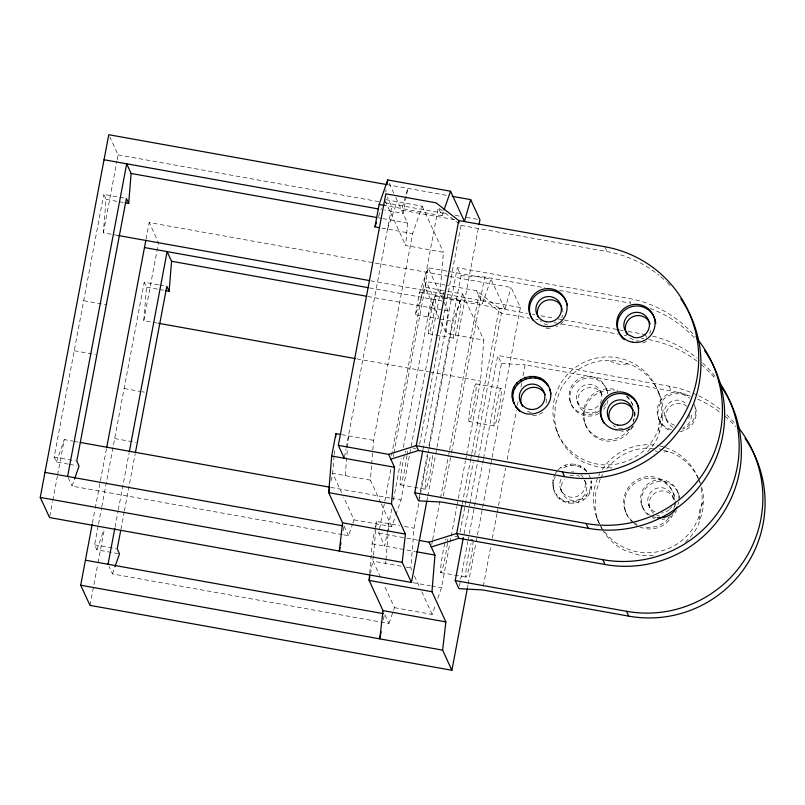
<?xml version="1.0" encoding="UTF-8"?>
<svg xmlns="http://www.w3.org/2000/svg" width="805" height="805" viewBox="0 0 805 805"><rect width="100%" height="100%" fill="white"/><g stroke="black" fill="none" stroke-linecap="round" stroke-linejoin="round"><path stroke-width="0.6" stroke-dasharray="4.03 3.02" d="M552.673 484.58L554.444 491.05C551.989 485.999 552.27 479.961 554.504 474.87M553.417 486.19L553.699 481.219L555.249 476.48M556.708 495.478L555.963 493.868C566.016 509.726 593.144 500.016 590.93 481.4L591.675 483.01C594.191 505.339 558.891 511.386 553.709 489.44M118.194 235.503L103.342 232.836L106.059 199.358L103.775 194.407L125.208 198.251M157.388 323.087L143.773 320.652L146.5 287.174L144.216 282.223L158.505 284.779M334.085 455.972L332.656 473.37L331.177 480.595M334.186 454.734L334.588 449.764M345.234 475.624L348.474 435.867M380.795 502.793L370.37 480.132L371.588 465.23M371.689 463.982L373.621 440.375L412.643 233.631L422.212 206.201L384.508 199.429M369.726 573.11L372.121 543.808L374.567 530.847M373.5 556.215L370.622 573.21M373.601 554.967L376.338 521.429L399.683 525.615M395.788 515.029L401.041 499.986L440.063 293.241L443.414 252.267L405.7 245.505L407.541 223.035L395.436 196.732M385.665 563.44L385.877 560.954M385.977 559.706L388.916 523.683M411.848 570.212L410.812 567.948L414.052 528.191L418.932 502.34M466.568 454.885L480.505 381.047L483.845 340.082L446.141 333.32L447.972 310.841L428.149 267.763L491 279.033L504.896 309.241L442.046 297.961L443.686 292.225M385.716 192.133L386.108 189.698M374.788 529.67L376.338 521.429M68.334 464.133L56.431 462L54.156 457.049L103.775 194.407M49.789 516.337L52.546 501.716M52.778 500.499L57.376 476.137M57.598 474.91L64.269 439.58L72.903 441.13M103.342 232.836L116.936 160.96M117.168 159.742L118.083 154.872L109.802 136.961M92.414 523.129L94.98 509.535M95.211 508.307L106.421 448.989M146.047 239.206L149.197 222.532L448.254 276.175M118.305 553.649L96.872 549.805L94.598 544.854L98.291 525.303M98.522 524.085L101.521 508.197M101.752 506.979L144.216 282.223M89.999 605.37L97.808 563.943M98.039 562.725L104.237 529.831M143.773 320.652L158.525 242.677L149.197 222.532M115.045 527.195L118.083 511.125M118.315 509.887L129.062 453.044M120.901 529.358L124.141 512.252M124.362 511.034L135.22 453.607M344.48 457.079L346.029 448.828M346.251 447.65L391.733 206.734L387.296 197.064M343.172 530.807L343.846 527.235M415.38 314.675L419.606 292.285L428.149 267.763L424.949 287.244L415.38 314.675L438.715 318.861M391.522 455.499L438.312 207.69L442.005 215.75L384.881 205.506M391.703 508.911L384.689 546.062L378.773 533.172L391.109 467.826M393.202 456.727L393.665 454.262M393.897 453.024L426.248 281.649L444.642 284.95M393.333 500.297L401.232 458.458M403.315 447.379L432.174 294.539L426.248 281.649M383.381 619.81L384.508 613.853L388.946 623.513L112.489 573.925L109.027 566.418M419.616 444.34L460.973 225.38L458.739 220.54M422.927 449.713L457.3 267.652L628.574 298.373A115.286 114.179 -24.7 0 1 695.53 336.802M418.962 498.365L427.324 454.08M428.954 445.467L461.003 275.713L457.3 267.652M419.164 501.113L427.988 454.352M428.22 453.114L428.924 449.421M429.156 448.194L453.084 321.437L462.654 294.006L444.702 290.786M427.063 499.814L427.536 497.349M427.767 496.111L435.455 455.409M435.686 454.171L478.784 225.953M431.722 544.542L432.426 540.849M432.657 539.612L448.486 455.771M448.717 454.543L449.411 450.84M449.643 449.613L478.744 295.495L501.404 313.195L529.65 318.257M443.324 495.971L451.223 454.151M451.454 452.913L484.66 277.011L544.834 287.798M437.84 598.216L441.472 587.801L449.834 543.496M450.065 542.268L451.001 537.338M451.233 536.11L456.807 506.576M457.039 505.349L465.401 461.044M465.632 459.806L466.337 456.113M462.251 503.95L470.613 459.665M470.845 458.427L471.539 454.745M471.77 453.507L499.181 308.355L476.52 290.655L445.869 285.161M460.058 532.145L473.3 462.03M474.688 454.654L501.404 313.195L499.181 308.355L527.426 313.417M464.062 533.836L469.637 504.312M469.868 503.085L478.23 458.8M478.462 457.572L497.742 355.468L669.015 386.179A115.286 114.179 -24.7 0 1 697.563 395.265M459.393 586.171L467.765 541.886M467.997 540.658L482.396 464.394M482.628 463.157L483.322 459.474M483.553 458.236L501.445 363.518L497.742 355.468M467.504 587.63L467.967 585.154M468.198 583.927L475.886 543.214M476.117 541.986L490.567 465.501M490.798 464.264L520.382 307.591L511.095 287.445L449.482 276.397M483.302 586.241L490.959 545.649M492.358 538.263L496.997 513.66M497.228 512.433L505.59 468.148M507.22 459.534L516.508 410.329M517.434 405.408L518.128 401.725M520.915 386.964L521.61 383.271M523.009 375.885L525.091 364.816L671.229 391.019A115.286 114.179 -24.7 0 1 690.579 396.261M504.896 309.241L511.095 287.445M600.248 478.955L595.831 492.388L595.046 506.466A54.438 53.915 -24.7 0 0 600.228 525.665M56.431 462L64.269 439.58M342.336 534.601L72.047 486.119L74.11 480.213M96.872 549.805L103.875 529.75M112.489 573.925L114.541 568.028M378.531 216.575L381.318 208.576M387.507 229.113L397.076 201.683M442.005 215.75L443.636 211.081M343.574 534.822L348.515 535.707L352.459 524.377M352.862 523.24L354.039 519.849L343.614 497.178M427.948 316.928L437.518 289.498M354.039 519.849L391.753 526.611L395.386 516.196M419.606 292.285L482.447 303.566L491 279.033M388.946 623.513L394.48 607.654L384.045 584.983M394.48 607.654L432.184 614.416L435.817 604.002M555.188 473.823L557.251 470.684M662.726 414.696C659.164 419.697 657.886 426.398 659.396 432.355M703.157 502.511C699.605 507.512 698.317 514.214 699.827 520.161M558.177 469.848C565.975 461.215 581.19 462.493 587.64 472.112M542.942 412.452L538.475 414.726L533.574 415.783L529.821 415.611M586.714 471.891C580.717 464.696 569.316 463.74 561.719 468.943L560.974 467.333M627.498 363.759C621.53 365.289 614.799 364.101 609.747 360.58M667.929 451.565L662.384 452.118M653.6 448.546L645.107 448.144A54.438 53.915 -24.7 0 0 604.394 471.79M611.931 467.926L598.779 467.313L585.295 463.016A54.438 53.915 -24.7 0 1 554.615 418.66L555.39 404.573L559.807 391.15A54.438 53.915 -24.7 0 1 604.676 360.338L618.844 361.002L632.327 365.299A54.438 53.915 -24.7 0 1 663.008 409.654L662.223 423.732L657.806 437.165A54.438 53.915 -24.7 0 1 645.077 454.111M653.378 555.792L639.21 555.118L625.727 550.831A54.438 53.915 -24.7 0 1 603.086 530.827M461.003 275.713L484.66 277.011M501.445 363.518L525.091 364.816M378.773 533.172L405.74 538.002M406.968 538.223L418.006 540.195M386.813 184.597L447.248 195.434M118.083 154.872L378.682 201.612M384.85 202.729L446.604 213.798M455.248 215.358L461.426 216.465M466.367 217.35L477.486 219.342M454.604 219.654L401.615 210.155L407.813 188.36L403.094 213.375L384.589 210.055M460.973 225.38L607.101 251.573A115.286 114.179 -24.7 0 1 658.913 275.219M377.927 217.722L381.62 218.386M382.858 218.608L407.541 223.035M381.791 228.097L412.643 233.631M106.059 199.358L117.963 201.492M119.16 201.713L123.92 202.568M559.576 290.444L630.798 303.213L628.574 298.373M443.505 290.575L424.949 287.244L438.906 317.583M370.743 280.804L520.382 307.591M435.666 296.129L460.802 300.637M532.336 314.292L534.792 314.735M540.93 315.832L553.206 318.035M558.127 318.921L563.037 319.796M564.265 320.018L618.29 329.698M619.518 329.919L623.201 330.583M628.121 331.459L645.308 334.548A115.286 114.179 -24.7 0 1 647.753 335.011M369.495 287.908L442.297 300.969M535.798 319.354L538.253 319.796M554.212 322.654L556.668 323.097M561.578 323.982L618.069 334.105M624.207 335.202L626.662 335.645M641.404 338.281L643.859 338.724M367.764 296.451L443.042 309.955M444.269 310.177L447.972 310.841M439.912 319.072L453.084 321.437M159.692 284.99L164.451 285.845M428.582 333.652L453.728 338.16M146.5 287.174L158.404 289.307M159.591 289.518L164.351 290.374M83.69 300.718L106.31 304.773M356.706 358.839L428.512 371.719M429.749 371.94L480.505 381.047M476.107 383.935L501.243 388.453M469.023 421.458L494.159 425.966M74.241 350.739L95.674 354.582M124.131 388.523L140.794 391.512M141.982 391.723L144.367 392.156M341.622 434.64L373.621 440.375M413.317 448.325L415.712 448.757M400.246 484.771L425.392 489.279M370.37 480.132L332.656 473.37L341.531 492.64M114.672 438.554L136.105 442.398M74.13 441.351L79.071 442.237M330.724 487.377L389.932 497.993M391.17 498.215L401.041 499.986M54.156 457.049L75.579 460.893M69.532 464.344L76.676 465.622M404.472 526.47L414.052 528.191M454.956 536.351L458.538 536.995M470.512 539.149L472.907 539.571M372.121 543.808L415.34 551.566M440.687 572.586L465.823 577.094M401.232 566.227L373.097 561.176L381.962 580.445M406.022 567.082L410.812 567.948M413.096 582.709L430.373 585.809M431.601 586.03L441.472 587.801M94.598 544.854L116.021 548.698M674.701 425.332L668.734 422.534L665 417.131A12.81 12.679 -25 0 1 686.957 404.704M659.275 448.818L662.525 449.844M663.602 450.186L672.759 453.104A54.438 53.915 -24.7 0 1 698.257 478.271M655.169 450.82L657.514 451.565M629.782 337.949L635.749 340.746A12.81 12.679 -25 0 0 639.09 340.897M673.02 427.546L667.989 423.299L665 417.131M439.299 208.455L459.001 223.84M588.948 474.829L590.649 478.15M604.877 246.733L607.101 251.573M645.308 334.548L646.646 337.446M658.218 417.664L658.963 419.274M677.89 492.318L678.635 493.928M672.598 496.081L674.087 499.311M606.427 388.986L607.171 390.606M648.468 504.685L649.957 507.915M641.696 505.218L642.43 506.828M570.232 401.886L570.976 403.496M584.299 468.43L585.044 470.05M590.659 486.371L591.403 487.981M580.103 465.743L580.848 467.353M586.1 483.533L584.611 480.303A12.81 12.689 -24.7 0 1 571.842 497.299A12.81 12.689 -24.7 0 1 561.015 479.186M589.099 491.11L589.844 492.72M575.344 464.233L576.088 465.843M586.362 495.296L587.107 496.906M570.342 463.992L571.087 465.602M582.629 498.647L583.373 500.257M565.442 465.049L566.187 466.669M578.161 500.931L578.906 502.541M573.261 501.988L574.005 503.598M568.26 501.746L569.004 503.367M560.481 488.907L561.971 492.137M563.5 500.237L564.245 501.847M552.955 479.609L553.699 481.219M559.314 497.55L560.049 499.16M669.015 386.179L671.229 391.019M699.535 481.531L700.521 483.684M658.601 392.649A54.438 53.915 -24.7 0 1 597.29 464.083A54.438 53.915 -24.7 0 1 566.086 376.056A54.438 53.915 -24.7 0 1 658.601 392.649L660.09 395.879M673.372 493.364L674.107 494.954M601.144 392.749A12.81 12.689 -24.7 0 1 586.714 409.554A12.81 12.689 -24.7 0 1 579.369 388.845A12.81 12.689 -24.7 0 1 601.144 392.749L602.623 395.98A12.81 12.689 -24.7 0 0 585.285 388.745A12.81 12.689 -24.7 0 0 579.419 406.595A12.81 12.689 -24.7 0 0 597.783 410.721M577.004 401.353L578.493 404.583M584.682 422.756L585.406 424.356M625.113 510.571L625.847 512.161M556.054 429.206L557.533 432.436M596.485 517.021L597.964 520.251M476.52 290.655L482.447 303.566M422.212 206.201L443.414 252.267M462.654 294.006L483.845 340.082M389.258 183.309L394.923 195.615M440.969 322.081L446.141 333.32M385.031 200.556L405.7 245.505M414.454 575.877L419.667 587.207M421.75 591.735L432.184 614.416M381.318 503.93L391.753 526.611M344.067 526.047L348.515 535.707M68.103 477.526L72.047 486.119M591.162 480.585L591.675 483.01M650.138 308.456A115.286 114.179 -24.7 0 1 695.268 338.825M634.783 411.436A25.619 25.378 -24.7 0 1 634.863 419.174M632.599 426.58A25.619 25.378 -24.7 0 1 600.53 439.6A25.619 25.378 -24.7 0 1 584.913 409.081A25.619 25.378 -24.7 0 1 614.265 390.737M626.199 396.342A25.619 25.378 -24.7 0 1 633.283 406.123M634.31 412.039A25.619 25.378 -24.7 0 1 633.112 421.89M629.591 428.813A25.619 25.378 -24.7 0 1 595.77 436.119A25.619 25.378 -24.7 0 1 585.748 403.325A25.619 25.378 -24.7 0 1 617.827 390.304M627.095 396.251A25.619 25.378 -24.7 0 1 632.941 405.549M407.411 450.981A19.219 1.53 -79.8 0 1 407.078 454.463M406.968 455.459A19.219 1.53 -79.8 0 1 401.937 481.481A19.219 1.53 -79.8 0 1 400.538 477.244A19.219 1.53 -79.8 0 1 405.509 451.042M432.557 455.489A19.219 1.53 -79.8 0 1 427.807 483.262A19.219 1.53 -79.8 0 1 425.503 483.342A19.219 1.53 -79.8 0 1 430.645 455.55M660.814 276.799A115.286 114.179 -24.7 0 1 666.349 281.79M667.244 282.666A115.286 114.179 -24.7 0 1 671.581 287.184M562.192 308.164A12.81 12.689 -24.7 0 1 561.659 317.884M547.762 324.978A12.81 12.689 -24.7 0 1 540.236 320.601M546.354 398.958A12.81 12.689 -24.7 0 1 545.126 405.438M531.24 412.522A12.81 12.689 -24.7 0 1 525.273 409.725M563.188 321.547A19.219 19.028 -24.8 0 1 556.154 326.719M550.097 328.239A19.219 19.028 -24.8 0 1 545.096 327.997M633.807 425.805A19.219 19.028 -24.8 0 1 630.919 428.23M629.872 428.904A19.219 19.028 -24.8 0 1 621.551 431.561M633.978 412.552A12.81 12.689 -24.8 0 1 633.112 421.216M622.557 428.461A12.81 12.689 -24.8 0 1 613.259 425.503M646.395 341.35A19.219 19.028 -24.8 0 1 640.569 343.644M650.682 330.503A12.81 12.679 -25 0 1 649.645 333.662M698.68 395.798A115.286 114.179 -24.7 0 1 720.817 409.826M726.442 414.686A115.286 114.179 -24.7 0 1 735.961 424.617M697.533 399.079A115.286 114.179 -24.7 0 1 720.103 412.371M724.943 416.245A115.286 114.179 -24.7 0 1 735.71 426.63M633.324 522.968A25.619 25.378 -24.7 0 1 637.932 481.229A25.619 25.378 -24.7 0 1 675.375 500.348M675.476 501.445A25.619 25.378 -24.7 0 1 675.425 505.882M673.04 514.385A25.619 25.378 -24.7 0 1 638.908 526.551M636.946 525.524A25.619 25.378 -24.7 0 1 634.179 523.663M701.185 488.414A54.438 53.915 -24.7 0 1 668.553 548.487A54.438 53.915 -24.7 0 1 602.895 529.549M602.241 528.583A54.438 53.915 -24.7 0 1 599.826 524.548M599.272 523.502A54.438 53.915 -24.7 0 1 598.266 476.791M598.759 475.725A54.438 53.915 -24.7 0 1 599.826 473.632M602.251 469.546A54.438 53.915 -24.7 0 1 657.796 445.588M660.1 446.05A54.438 53.915 -24.7 0 1 664.678 447.288M665.816 447.661A54.438 53.915 -24.7 0 1 699.042 480.454M698.76 479.337A54.438 53.915 -24.7 0 1 700.119 482.587M701.588 487.035A54.438 53.915 -24.7 0 1 703.439 497.46L702.664 511.547L698.247 524.981A54.438 53.915 -24.7 0 1 684.622 542.711M602.472 529.821A54.438 53.915 -24.7 0 1 600.761 526.722M600.761 477.908A54.438 53.915 -24.7 0 1 603.73 472.776M632.589 521.368A25.619 25.378 -24.7 0 1 637.691 479.377A25.619 25.378 -24.7 0 1 674.751 499.845M674.379 506.476A25.619 25.378 -24.7 0 1 673.876 508.629M668.653 518.38A25.619 25.378 -24.7 0 1 644.523 526.973M637.188 524.468A25.619 25.378 -24.7 0 1 633.444 522.063M447.852 538.787A19.219 1.53 -79.8 0 1 447.52 542.268M447.399 543.264A19.219 1.53 -79.8 0 1 442.368 569.286A19.219 1.53 -79.8 0 1 440.979 565.05A19.219 1.53 -79.8 0 1 445.95 538.847M473.078 540.839A19.219 1.53 -79.8 0 1 468.872 568.451A19.219 1.53 -79.8 0 1 465.823 572.315A19.219 1.53 -79.8 0 1 471.086 543.355M648.76 339.609A115.286 114.179 -24.7 0 1 697.402 361.485M701.256 364.605A115.286 114.179 -24.7 0 1 716.088 379.749M584.591 480.585A12.81 12.689 -24.7 0 1 582.146 497.601A12.81 12.689 -24.7 0 1 564.889 496.786A12.81 12.689 -24.7 0 1 564.335 479.629M569.799 475.876A12.81 12.689 -24.7 0 1 579.57 476.329M652.634 336.108A115.286 114.179 -24.7 0 1 697.12 358.195M702.735 363.055A115.286 114.179 -24.7 0 1 716.168 377.847M571.57 471.941A12.81 12.689 -24.7 0 1 573.804 471.951M580.878 474.9A12.81 12.689 -24.7 0 1 583.102 477.355M598.84 413.388A19.219 19.028 -24.8 0 1 571.6 405.046A19.219 19.028 -24.8 0 1 583.112 378.974A19.219 19.028 -24.8 0 1 607.845 393.001M607.926 400.437A19.219 19.028 -24.8 0 1 603.629 409.363M654.998 511.879A12.81 12.689 -24.8 0 1 648.438 496.333A12.81 12.689 -24.8 0 1 663.26 487.941A12.81 12.689 -24.8 0 1 673.262 501.535M671.541 506.778A12.81 12.689 -24.8 0 1 670.243 508.589M669.478 509.394A12.81 12.689 -24.8 0 1 661.509 513.047M648.035 514.938A19.219 19.028 -24.8 0 1 651.869 483.433A19.219 19.028 -24.8 0 1 679.662 498.798M676.592 510.682A19.219 19.028 -24.8 0 1 675.093 512.694M671.36 516.035A19.219 19.028 -24.8 0 1 661.992 519.376M654.556 518.541A19.219 19.028 -24.8 0 1 652.231 517.625M653.69 513.318A12.81 12.689 -24.8 0 1 655.753 492.58A12.81 12.689 -24.8 0 1 674.64 501.455M674.771 502.551A12.81 12.689 -24.8 0 1 673.986 508.005M659.667 516.116A12.81 12.689 -24.8 0 1 656.488 515.109M689.633 415.088A12.81 12.679 -25 0 1 688.587 418.248M679.762 431.681A19.219 19.028 -24.8 0 0 695.158 406.384L694.423 404.764A19.219 19.028 -24.8 0 1 682.68 429.156M668.764 430.071A19.219 19.028 -24.8 0 1 661.006 402.52A19.219 19.028 -24.8 0 1 689.563 398.274M691.304 414.998A12.81 12.679 -25 0 1 682.791 428.008M686.886 406.354A12.81 12.679 -25 0 0 684.079 404.553A12.81 12.689 -24.9 0 0 666.49 420.351M599.151 411.093A19.219 19.028 -24.8 0 1 570.856 403.426A19.219 19.028 -24.8 0 1 583.575 377.002A19.219 19.028 -24.8 0 1 607.453 393.846M605.622 403.567A19.219 19.028 -24.8 0 1 603.669 406.777M650.38 515.442A19.219 19.028 -24.8 0 1 641.988 491.795A19.219 19.028 -24.8 0 1 664.558 480.273A19.219 19.028 -24.8 0 1 678.836 500.921M678.645 502.149A19.219 19.028 -24.8 0 1 678.021 504.574M656.246 517.524A19.219 19.028 -24.8 0 1 651.487 516.015M671.551 429.719A19.219 19.028 -24.8 0 1 659.305 402.53A19.219 19.028 -24.8 0 1 688.818 396.664M428.502 329.929L428.421 332.385A19.219 1.53 -79.8 0 0 431.802 324.304A19.219 1.53 -79.8 0 0 435.747 299.852L435.837 297.397A19.219 1.53 -79.8 0 0 432.456 305.477A19.219 1.53 -79.8 0 0 428.502 329.929M453.638 334.437L453.557 336.893A19.219 1.53 -79.8 0 0 456.938 328.812A19.219 1.53 -79.8 0 0 460.893 304.36L460.973 301.905A19.219 1.53 -79.8 0 0 457.592 309.985A19.219 1.53 -79.8 0 0 453.638 334.437M468.943 417.735L468.852 420.19A19.219 1.53 -79.8 0 0 472.233 412.11A19.219 1.53 -79.8 0 0 476.188 387.658L476.268 385.203A19.219 1.53 -79.8 0 0 472.897 393.283A19.219 1.53 -79.8 0 0 468.943 417.735M494.079 422.243L493.988 424.698A19.219 1.53 -79.8 0 0 497.369 416.628A19.219 1.53 -79.8 0 0 501.324 392.176L501.414 389.711A19.219 1.53 -79.8 0 0 498.033 397.791A19.219 1.53 -79.8 0 0 494.079 422.243"/><path stroke-width="1.21" d="M512.242 396.764L514.013 403.245C502.642 378.682 542.973 364.252 550.207 390.345L549.463 388.724C557.463 408.668 527.003 424.195 515.532 406.052L519.617 411.345L518.873 409.735M512.986 398.384C510.773 379.759 537.901 370.048 547.943 385.917L547.199 384.307M125.107 202.78L128.679 203.413L131.124 173.457L126.687 163.797L67.61 476.459M165.548 290.585L169.12 291.229L171.566 261.263L167.118 251.603L129.293 451.806M340.475 434.438L335.906 433.613L331.68 456.002L328.692 492.63L342.588 522.827L339.348 551.063L340.022 547.491M335.605 437.336L335.906 433.613M369.626 574.327L369.133 580.435L383.019 610.633L379.779 638.868L381.127 631.724M386.813 184.597L108.766 134.717L40.25 497.41L49.558 517.555L411.456 582.468L402.188 562.333L405.428 534.097L391.542 503.9L394.531 467.272L388.604 454.362L338.331 445.356L385.816 193.834L436.089 202.85L458.739 220.54L604.877 246.733A115.286 114.179 -24.7 0 1 696.748 379.578A115.286 114.179 -24.7 0 1 562.383 471.851L416.235 445.658L388.604 454.362M92.183 524.367L80.681 585.225L89.999 605.37L451.887 670.283L442.629 650.138L445.869 621.903L431.973 591.705L434.962 555.078L429.035 542.168L419.234 540.417M387.114 183.61L387.718 179.958L450.569 191.228L464.455 221.425L470.663 199.63L452.179 196.319M106.652 447.751L145.826 240.393M108.041 564.265L114.813 528.432M120.67 530.586L117.208 548.909L119.492 553.86L114.954 566.841M135.451 452.38L166.836 286.278L169.12 291.229M379.507 227.684L374.939 226.859L379.165 204.48L387.718 179.958M340.475 545.106L340.918 542.721M458.739 220.54L416.235 445.658L418.459 450.488L564.607 476.691A115.286 114.179 -24.7 0 0 682.238 425.946A115.286 114.179 -24.7 0 0 680.869 298.886M704.566 350.527A115.286 114.179 -24.7 0 1 705.925 477.586A115.286 114.179 -24.7 0 1 588.304 528.332L442.166 502.119L418.499 500.821L414.796 492.771L422.695 450.951M411.456 582.468L426.831 501.052M479.015 224.716L479.951 219.785L470.663 199.63M462.02 505.178L456.677 533.474L458.89 538.293L605.048 564.506A115.286 114.179 -24.7 0 0 722.669 513.761A115.286 114.179 -24.7 0 0 721.31 386.702M744.997 438.333A115.286 114.179 -24.7 0 1 746.366 565.392A115.286 114.179 -24.7 0 1 628.735 616.137L482.608 589.934L458.931 588.636L455.238 580.586L463.368 537.529M451.887 670.283L467.262 588.858M329.688 487.81L328.692 492.63L391.542 503.9M369.877 576.823L369.133 580.435L431.973 591.705M74.523 479.035L79.051 466.055L76.777 461.104L126.395 198.463L128.679 203.413M374.939 226.859L376.539 222.291M444.048 209.914L450.569 191.228M390.827 459.202L418.459 450.488M429.035 542.168L456.677 533.474L602.814 559.666A115.286 114.179 -24.7 0 0 720.445 508.921A115.286 114.179 -24.7 0 0 719.076 381.852M431.259 547.008L458.89 538.293M379.165 204.48L384.881 205.506M104.036 159.732L378.42 208.948M131.124 173.457L376.69 217.501M118.194 235.503L369.505 280.583M144.477 247.548L368.257 287.687M171.566 261.263L366.527 296.23M158.625 323.318L355.468 358.617M331.68 456.002L394.531 467.272M414.796 492.771L586.08 523.492A115.286 114.179 -24.7 0 0 706.025 469.043A115.286 114.179 -24.7 0 0 697.13 338.734M80.299 442.458L329.487 487.156M342.588 522.827L405.428 534.097M44.969 472.394L342.839 525.826M416.567 551.787L434.962 555.078M40.25 497.41L402.188 562.333M455.238 580.586L626.511 611.297A115.286 114.179 -24.7 0 0 746.144 557.392A115.286 114.179 -24.7 0 0 738.346 427.515M383.019 610.633L445.869 621.903M85.41 560.21L383.271 613.631M80.681 585.225L442.629 650.138M627.055 334.508L626.048 332.546A12.81 12.689 -24.9 0 1 643.648 316.737A12.81 12.679 -25 0 1 650.178 323.942M513.268 401.635L516.277 407.662M543.858 380.624L544.603 382.234M539.672 377.937L540.407 379.547M534.912 376.418L535.657 378.028M529.911 376.187L530.656 377.797M525.011 377.243L525.756 378.853M520.543 379.527L521.288 381.137M562.383 471.851L564.607 476.691M602.814 559.666L605.048 564.506M516.81 382.868L517.555 384.488M514.073 387.054L514.818 388.674M512.513 391.794L513.258 393.414M626.511 611.297L628.735 616.137M586.08 523.492L588.304 528.332M338.331 445.356L344.248 458.256M550.469 391.552L550.982 393.987M538.062 316.768A12.81 12.689 -24.7 0 1 545.367 300.708A12.81 12.689 -24.7 0 1 561.779 307.148M522.455 406.334A12.81 12.689 -24.7 0 1 527.818 388.724A12.81 12.689 -24.7 0 1 545.247 394.692M566.74 302.791A19.219 19.028 -24.8 0 1 567.414 305.186M532.799 320.108A19.219 19.028 -24.8 0 1 539.42 292.587A19.219 19.028 -24.8 0 1 566.287 301.634M604.263 423.44A19.219 19.028 -24.8 0 1 612.575 395.094A19.219 19.028 -24.8 0 1 638.868 408.517M609.526 420.099A12.81 12.689 -24.8 0 1 616.831 404.04A12.81 12.689 -24.8 0 1 633.243 410.48M624.127 339.569A19.219 19.028 -24.8 0 1 627.96 308.074A19.219 19.028 -24.8 0 1 655.753 323.429M677.086 506.888A19.219 19.028 -24.8 0 1 657.484 517.706M634.27 337.526L628.292 334.719L624.559 329.315A12.81 12.679 -25 0 1 634.582 312.491A12.81 12.679 -25 0 1 649.414 325.079A12.81 12.679 -25 0 1 634.27 337.516M529.75 409.302A12.81 12.689 -24.7 0 0 544.18 392.488A12.81 12.689 -24.7 0 0 522.405 388.584A12.81 12.689 -24.7 0 0 529.75 409.302M546.273 321.748A12.81 12.689 -24.7 0 0 560.703 304.944A12.81 12.689 -24.7 0 0 538.937 301.04A12.81 12.689 -24.7 0 0 546.273 321.748M617.737 425.08A12.81 12.689 -24.8 0 0 632.167 408.266A12.81 12.689 -24.8 0 0 610.391 404.362A12.81 12.689 -24.8 0 0 617.737 425.08M544.351 326.387A19.219 19.028 -24.8 0 0 565.996 301.181A19.219 19.028 -24.8 0 0 533.343 295.314A19.219 19.028 -24.8 0 0 544.351 326.387M615.805 429.719A19.219 19.028 -24.8 0 0 637.449 404.513A19.219 19.028 -24.8 0 0 604.797 398.646A19.219 19.028 -24.8 0 0 615.805 429.719M632.338 342.165A19.219 19.028 -24.8 0 0 653.982 316.959A19.219 19.028 -24.8 0 0 621.329 311.092A19.219 19.028 -24.8 0 0 632.338 342.165"/></g></svg>
